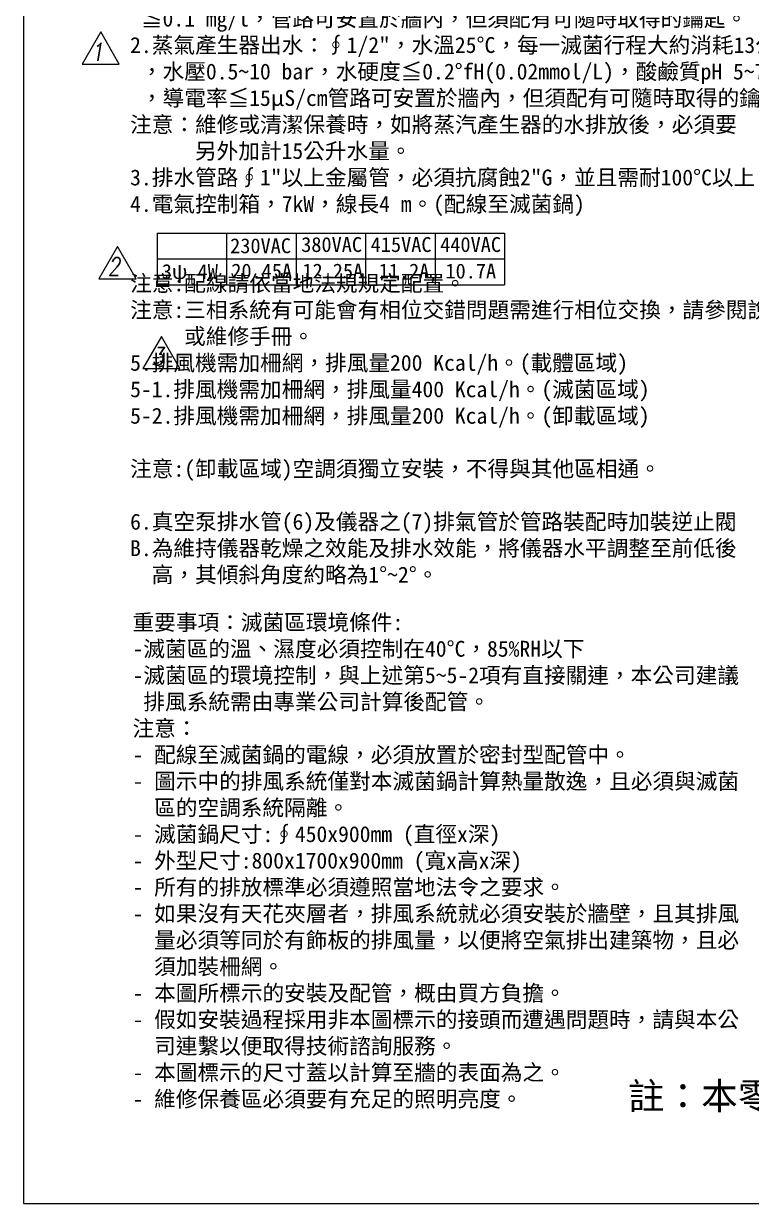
# Model space of a CAD drawing. Header units: millimetres. Extents: x -208893 to -195708, y -10778 to -1508.
# Drawn here: x -208893 to -205227, y -10778 to -4836 of the extents above; entities that cross this region are included whole.
import ezdxf

# ---------------------------------------------------------------- set-up
doc = ezdxf.new("R2010")
doc.units = ezdxf.units.MM
doc.header["$MEASUREMENT"] = 0
doc.layers.get('0').update_dxf_attribs({"lineweight": 25})
for name, color, linetype, lineweight in [('D', 3, 'Continuous', 13), ('F', 7, 'Continuous', 15), ('T', 4, 'Continuous', 15)]:
    doc.layers.add(name, color=color, linetype=linetype, lineweight=lineweight)
doc.styles.get("Standard").update_dxf_attribs({"font": 'KAIU.TTF'})
doc.styles.add('STU25', font='isocp2.shx')
doc.styles.add('Text', font='romans.shx', dxfattribs={"width": 0.8, "oblique": 10})

msp = doc.modelspace()

# ---------------------------------------------------------------- linework, layer by layer
at = {"layer": 'D'}
for p, q in [((-208220.729, -5891.861), (-208220.729, -6151.861)), ((-208220.729, -5891.861), (-206470.729, -5891.861)), ((-207870.729, -5891.861), (-207870.729, -6151.861)), ((-207520.729, -5891.861), (-207520.729, -6151.861)), ((-207170.729, -5891.861), (-207170.729, -6151.861)), ((-206820.729, -5891.861), (-206820.729, -6151.861)), ((-206470.729, -5891.861), (-206470.729, -6151.861)), ((-208220.729, -6021.861), (-206470.729, -6021.861)), ((-208220.729, -6151.861), (-206470.729, -6151.861))]:
    msp.add_line(p, q, dxfattribs=at)
at = {"layer": 'F', "color": 6}
msp.add_lwpolyline([(-208892.945, -1508.228), (-208892.945, -10778.228), (-195707.945, -10778.228), (-195707.945, -1508.228)], close=True, dxfattribs=at)
msp.add_lwpolyline([(-208892.945, -1508.228), (-208892.945, -10778.228), (-195707.945, -10778.228), (-195707.945, -1508.228)], close=True, dxfattribs=at)
at = {"layer": 'F', "color": 7}
for points in [[(-208504.708, -4878.761), (-208598.199, -5040.692), (-208411.217, -5040.692)], [(-208420.051, -5959.335), (-208513.542, -6121.266), (-208326.56, -6121.266)], [(-208198.941, -6411.59), (-208292.432, -6573.52), (-208105.45, -6573.52)]]:
    msp.add_lwpolyline(points, close=True, dxfattribs=at)

# ---------------------------------------------------------------- texts
at = {"insert": (-205848.341, -10170.037), "char_height": 135.00867, "attachment_point": 1, "style": 'STU25'}
msp.add_mtext('{\\f標楷體|b0|i0|c136|p65;註：本零件及其用料均須符合}RoHS{\\f標楷體|b0|i0|c136|p65;指令。}', dxfattribs=at)
at = {"layer": 'D', "color": 11, "char_height": 80, "attachment_point": 1}
for s, insert in [('1.冷水管路接頭(真空泵供水)：∮1/2"，水溫25%%DC，每一行程總耗水量\\P 約10~300公升(耗水量依乾燥行程時間而定)真空泵每分鐘耗水量約10公\\P 升、水壓0.5~10 bar、水硬度0.9%%DfH(0.09mmol/L)、pH 7~9、水含氯量\\P ≦0.1 mg/l，管路可安置於牆內，但須配有可隨時取得的鑰匙。\\P2.蒸氣產生器出水：∮1/2"，水溫25%%DC，每一滅菌行程大約消耗13公升\\P ，水壓0.5~10 bar，水硬度≦0.2%%DfH(0.02mmol/L)，酸鹼質pH 5~7\\P ，導電率≦15μS/cm管路可安置於牆內，但須配有可隨時取得的鑰匙。\\P注意：維修或清潔保養時，如將蒸汽產生器的水排放後，必須要\\P      另外加計15公升水量。\\P3.排水管路∮1"以上金屬管，必須抗腐蝕2"G，並且需耐100%%DC以上。 \\P4.電氣控制箱，7kW，線長4 m。(配線至滅菌鍋)\\P    \\P\\P注意:配線請依當地法規規定配置。\\P注意:三相系統有可能會有相位交錯問題需進行相位交換，請參閱說明書\\P     或維修手冊。\\P5.排風機需加柵網，排風量200 Kcal/h。(載體區域)\\P5-1.排風機需加柵網，排風量400 Kcal/h。(滅菌區域)\\P5-2.排風機需加柵網，排風量200 Kcal/h。(卸載區域)\\P\\P注意:(卸載區域)空調須獨立安裝，不得與其他區相通。\\P\\P6.真空泵排水管(6)及儀器之(7)排氣管於管路裝配時加裝逆止閥\\PB.為維持儀器乾燥之效能及排水效能，將儀器水平調整至前低後\\P  高，其傾斜角度約略為1%%D~2%%D。', (-208356.37, -4371.007)), ('重要事項：滅菌區環境條件:\\P-滅菌區的溫、濕度必須控制在40%%DC，85%RH以下\\P-滅菌區的環境控制，與上述第5~5-2項有直接關連，本公司建議\\P 排風系統需由專業公司計算後配管。\\P注意：\\P- 配線至滅菌鍋的電線，必須放置於密封型配管中。\\P- 圖示中的排風系統僅對本滅菌鍋計算熱量散逸，且必須與滅菌\\P  區的空調系統隔離。\\P- 滅菌鍋尺寸:∮450x900mm (直徑x深)\\P- 外型尺寸:800x1700x900mm (寬x高x深)\\P- 所有的排放標準必須遵照當地法令之要求。\\P- 如果沒有天花夾層者，排風系統就必須安裝於牆壁，且其排風\\P  量必須等同於有飾板的排風量，以便將空氣排出建築物，且必\\P  須加裝柵網。\\P- 本圖所標示的安裝及配管，概由買方負擔。\\P- 假如安裝過程採用非本圖標示的接頭而遭遇問題時，請與本公\\P  司連繫以便取得技術諮詢服務。\\P- 本圖標示的尺寸蓋以計算至牆的表面為之。\\P- 維修保養區必須要有充足的照明亮度。', (-208344.298, -7811.61))]:
    msp.add_mtext(s, dxfattribs=dict(at, insert=insert))
at = {"layer": 'D', "color": 11, "char_height": 75, "attachment_point": 1, "style": 'STU25'}
for s, insert in [('{\\f標楷體|b0|i0|c136|p65;230VAC}', (-207852.485, -5917.883)), ('{\\f標楷體|b0|i0|c136|p65;380VAC}', (-207494.602, -5911.698)), ('{\\f標楷體|b0|i0|c136|p65;415VAC}', (-207144.602, -5911.698)), ('{\\f標楷體|b0|i0|c136|p65;440VAC}', (-206794.602, -5911.698)), ('{\\f標楷體|b0|i0|c136|p65;3ψ 4W}', (-208196.92, -6047.863)), ('{\\f標楷體|b0|i0|c136|p65;20.45A}', (-207846.835, -6045.194)), ('{\\f標楷體|b0|i0|c136|p65;12.25A}', (-207488.567, -6045.194)), ('{\\f標楷體|b0|i0|c136|p65;11.2A}', (-207104.271, -6045.194)), ('{\\f標楷體|b0|i0|c136|p65;10.7A}', (-206768.051, -6045.194))]:
    msp.add_mtext(s, dxfattribs=dict(at, insert=insert))
at = {"layer": 'T', "lineweight": 20, "style": 'Text', "oblique": 10, "width": 0.8}
for s, p in [('1', (-208553.646, -5024.219)), ('2', (-208468.988, -6104.793)), ('3', (-208247.879, -6557.047))]:
    msp.add_text(s, height=90, dxfattribs=at).set_placement(p)

doc.saveas('drawing.dxf')
